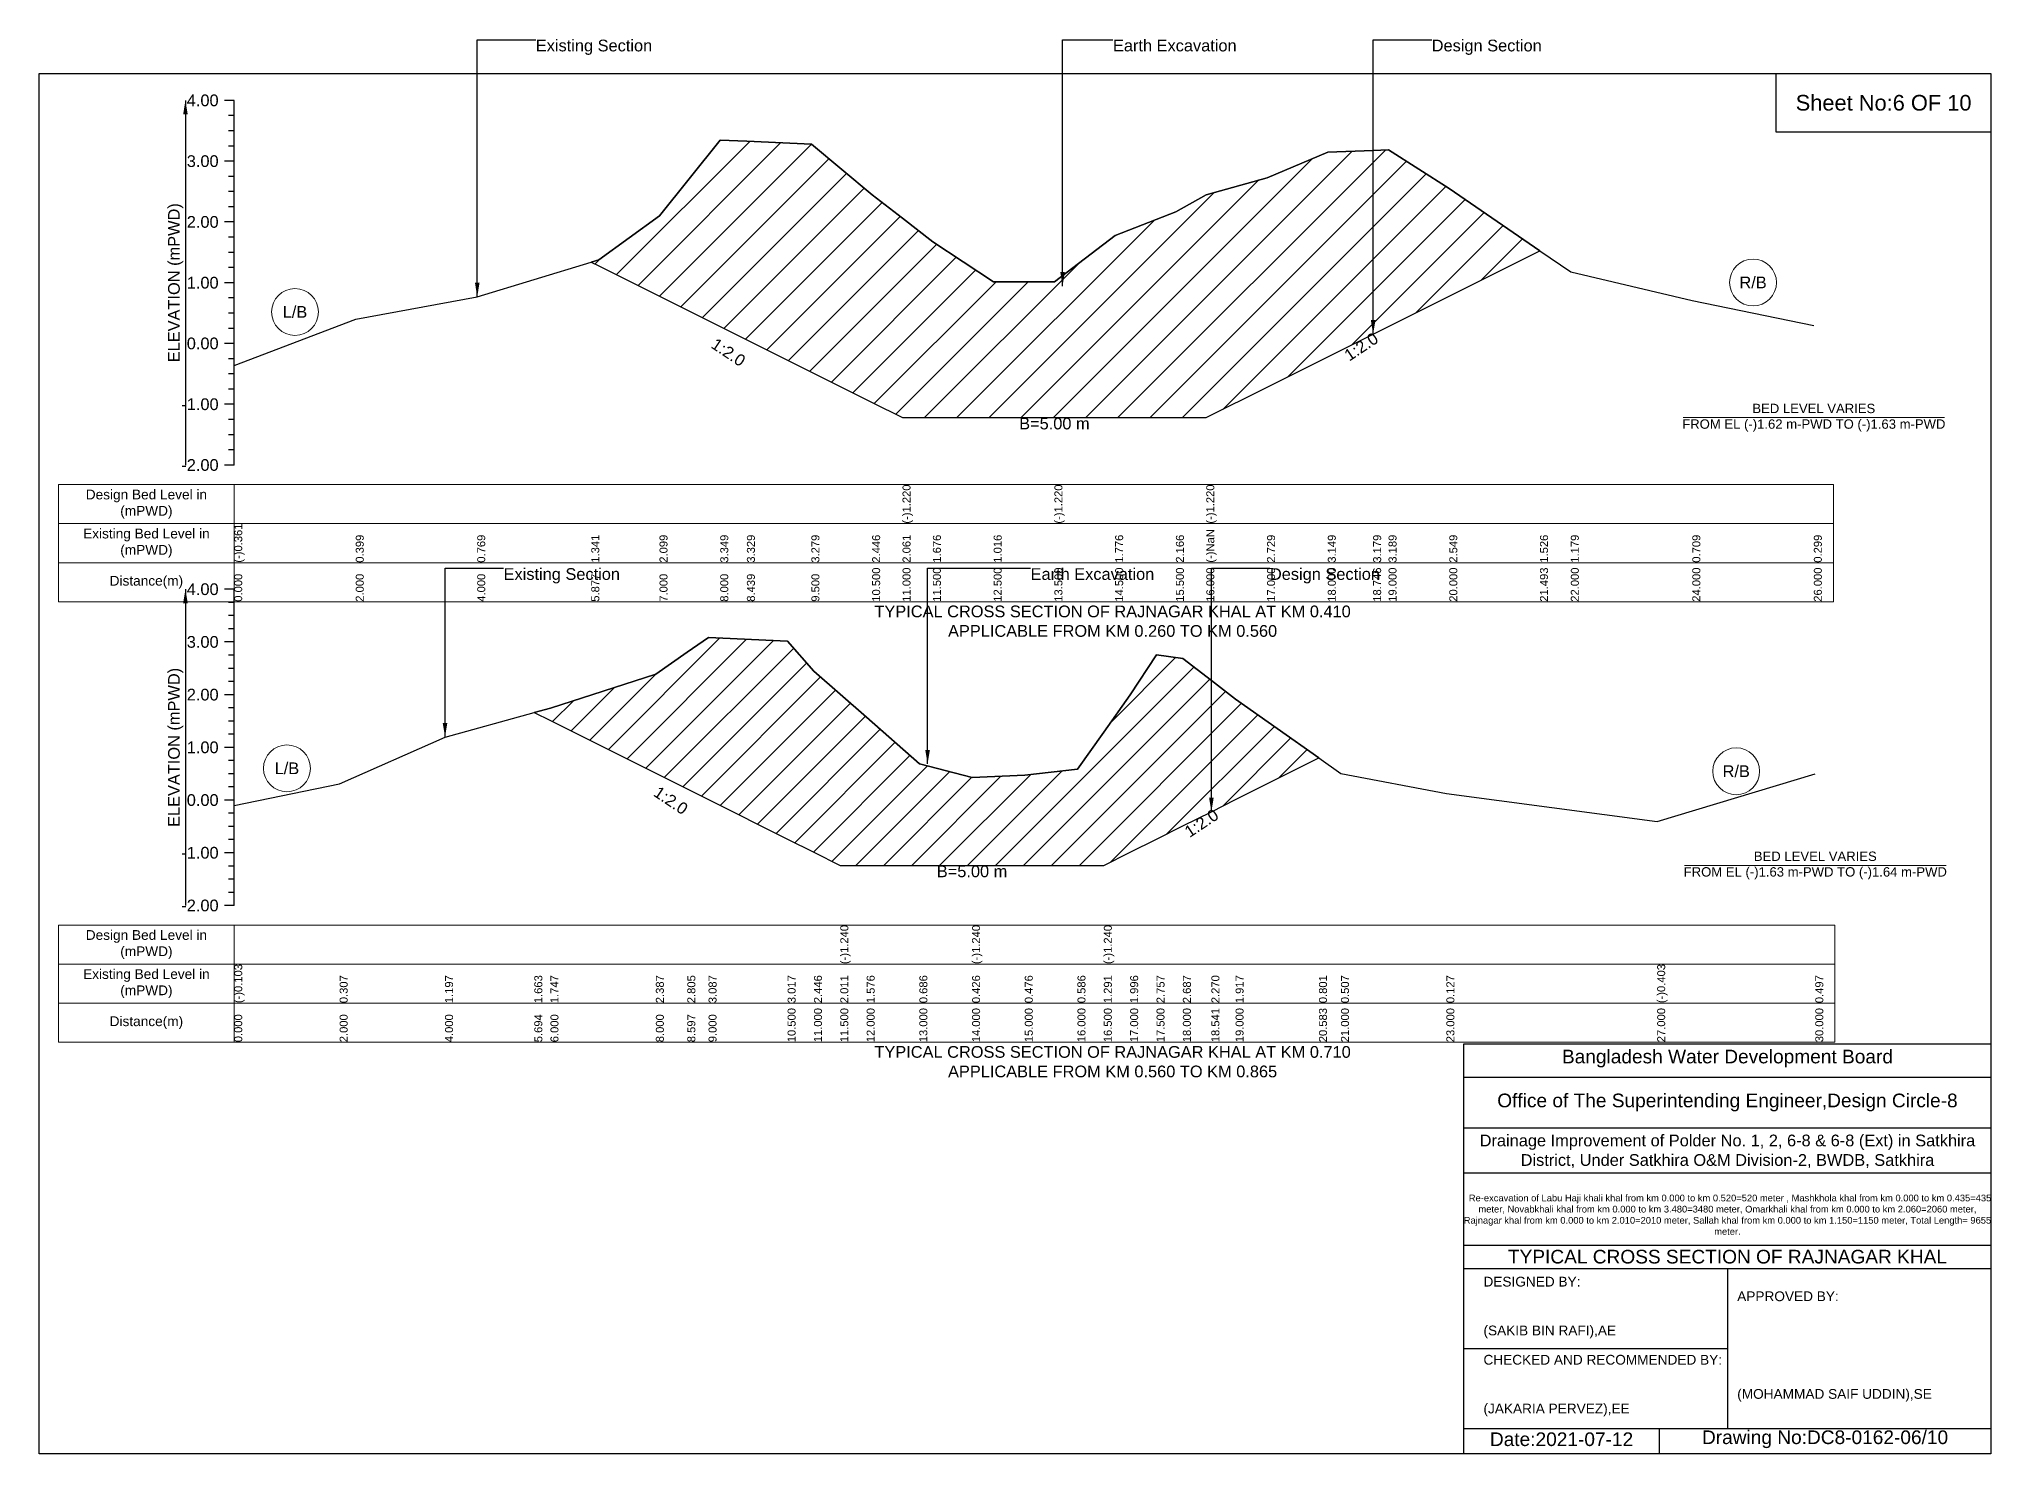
# Model space of a CAD drawing. Header units: inches. Extents: x 91000 to 648000, y -5656 to 141.
# Drawn here: x 520000 to 528000, y -5656 to 141 of the extents above; entities that cross this region are included whole.
import ezdxf

# ---------------------------------------------------------------- set-up
doc = ezdxf.new("R2010")
doc.units = ezdxf.units.IN
doc.header["$LTSCALE"] = 7
doc.header["$MEASUREMENT"] = 0
for name, color, linetype, lineweight in [('Cross section Data Border', 7, 'Continuous', 9), ('Cross Section Labels', 7, 'Continuous', 9), ('Existing_Bed_Level for Xsection', 7, 'Continuous', 25)]:
    doc.layers.add(name, color=color, linetype=linetype, lineweight=lineweight)
doc.styles.get("Standard").update_dxf_attribs({"font": 'arial.ttf'})
doc.dimstyles.get("Standard").update_dxf_attribs({"dimtxt": 0.18, "dimasz": 0.18, "dimexe": 0.18, "dimexo": 0.0625, "dimgap": 0.09, "dimtad": 0, "dimtih": 1, "dimtoh": 1, "dimdec": 4, "dimzin": 0, "dimdsep": 46, "dimtxsty": 'Standard', "dimcen": 0.09, "dimadec": 0, "dimazin": 0, "dimtfac": 1, "dimtdec": 4, "dimtofl": 0, "dimtmove": 0, "dimatfit": 3, "dimfxl": 1, "dimtolj": 1, "dimtzin": 0, "dimarcsym": 0})

msp = doc.modelspace()

# ---------------------------------------------------------------- hatches: boundary and pattern name
at = {"layer": 'Existing_Bed_Level for Xsection'}
h = msp.add_hatch(dxfattribs=at)
h.set_pattern_fill('ANSI31', color=256, scale=747, style=0)
h.paths.add_polyline_path([(522263.4, -772.1), (522294, -787.4), (522543, -911.9), (522792, -1036.4), (522901.2, -1091), (523165.5, -1223.1), (523414.5, -1347.6), (523539, -1409.9), (523663.5, -1409.9), (523912.5, -1409.9), (524161.5, -1409.9), (524410.5, -1409.9), (524659.5, -1409.9), (524784, -1409.9), (525033, -1285.4), (525282, -1160.9), (525467.9, -1068), (525531, -1036.4), (525780, -911.9), (526151.7, -726), (525780, -471.4), (525531, -312.1), (525467.9, -314.6), (525282, -322), (525033, -426.6), (524784, -497.1), (524659.5, -566.8), (524410.5, -663.9), (524161.5, -853.1), (523912.5, -853.1), (523663.5, -688.8), (523539, -592.9), (523414.5, -497.1), (523165.5, -289.6), (522901.2, -277.3), (522792, -272.2), (522543, -583.5), (522294, -762.7)])
h = msp.add_hatch(dxfattribs=at)
h.set_pattern_fill('ANSI31', color=256, scale=648, style=0)
h.paths.add_polyline_path([(522029.9, -2617.8), (522096, -2650.8), (522528, -2866.8), (522657, -2931.3), (522744, -2974.8), (523068, -3136.8), (523176, -3190.8), (523284, -3244.8), (523392, -3244.8), (523608, -3244.8), (523824, -3244.8), (524040, -3244.8), (524256, -3244.8), (524364, -3244.8), (524472, -3190.8), (524580, -3136.8), (524688, -3082.8), (524804.9, -3024.3), (524904, -2974.8), (525245.8, -2803.9), (524904, -2562.9), (524804.9, -2486.6), (524688, -2396.6), (524580, -2381.4), (524472, -2545.8), (524364, -2698.1), (524256, -2850.4), (524040, -2874.1), (523824, -2884.9), (523608, -2828.8), (523392, -2636.5), (523284, -2542.6), (523176, -2448.6), (523068, -2325.3), (522744, -2310.2), (522657, -2371.1), (522528, -2461.4), (522096, -2599.6)])

# ---------------------------------------------------------------- linework, layer by layer
for points in [[(520000, 0), (528000, 0), (528000, -5656), (520000, -5656)], [(527120, 0), (528000, 0), (528000, -240), (527120, -240)]]:
    msp.add_lwpolyline(points, close=True)
for points in [[(525840, -5656), (525840, -3976), (528000, -3976)], [(525840, -4112), (528000, -4112)], [(525840, -4320), (528000, -4320)], [(525840, -4504), (528000, -4504)], [(525840, -4800), (528000, -4800)], [(525840, -4896), (528000, -4896)], [(526920, -4896), (526920, -5552)], [(525840, -5224), (526920, -5224)], [(525840, -5552), (528000, -5552)], [(526640, -5552), (526640, -5656)]]:
    msp.add_lwpolyline(points)
at = {"layer": 'Cross section Data Border'}
for points in [[(520080, -1684.1), (527354, -1684.1), (527354, -2164.1), (520080, -2164.1)], [(520080, -3489), (527360, -3489), (527360, -3969), (520080, -3969)]]:
    msp.add_lwpolyline(points, close=True, dxfattribs=at)
for points in [[(520800, -1684.1), (520800, -2164.1)], [(520080, -1844.1), (527354, -1844.1)], [(520080, -2004.1), (527354, -2004.1)], [(520800, -3489), (520800, -3969)], [(520080, -3649), (527360, -3649)], [(520080, -3809), (527360, -3809)]]:
    msp.add_lwpolyline(points, dxfattribs=at)
at = {"layer": 'Cross Section Labels'}
for points in [[(526738.2, -1409.9), (527809.8, -1409.9)], [(526744.2, -3244.8), (527815.8, -3244.8)]]:
    msp.add_lwpolyline(points, dxfattribs=at)
for centre in [(527025, -856.1), (521049, -976.9), (521016, -2846.9), (526956, -2858.8)]:
    msp.add_circle(centre, 96, dxfattribs=at)
at = {"layer": 'Existing_Bed_Level for Xsection'}
for points in [[(520800, -110.1), (520760, -110.1)], [(520800, -1604.1), (520800, -1355.1), (520800, -1106.1), (520800, -857.1), (520800, -608.1), (520800, -359.1), (520800, -110.1)], [(520800, -172.4), (520776, -172.4)], [(520800, -234.6), (520776, -234.6)], [(520800, -296.9), (520776, -296.9)], [(520800, -1196), (521298, -1006.8), (521796, -914.6), (522263.4, -772.1), (522294, -762.7), (522543, -583.5), (522792, -272.2), (522901.2, -277.3), (523165.5, -289.6), (523414.5, -497.1), (523539, -592.9), (523539, -592.9), (523663.5, -688.8), (523912.5, -853.1), (524161.5, -853.1), (524161.5, -853.1), (524410.5, -663.9), (524659.5, -566.8), (524784, -497.1), (524784, -497.1), (525033, -426.6), (525282, -322), (525467.9, -314.6), (525531, -312.1), (525780, -471.4), (526151.7, -726), (526278, -812.5), (526776, -929.6), (527274, -1031.7)], [(520800, -359.1), (520760, -359.1)], [(520800, -421.4), (520776, -421.4)], [(520800, -483.6), (520776, -483.6)], [(520800, -545.9), (520776, -545.9)], [(520800, -608.1), (520760, -608.1)], [(520800, -670.4), (520776, -670.4)], [(520800, -732.6), (520776, -732.6)], [(520800, -794.9), (520776, -794.9)], [(520800, -857.1), (520760, -857.1)], [(520800, -919.4), (520776, -919.4)], [(520800, -981.6), (520776, -981.6)], [(520800, -1106.1), (520760, -1106.1)], [(520800, -1043.9), (520776, -1043.9)], [(520800, -1168.4), (520776, -1168.4)], [(520800, -1230.6), (520776, -1230.6)], [(520800, -1355.1), (520760, -1355.1)], [(520800, -1292.9), (520776, -1292.9)], [(520800, -1417.4), (520776, -1417.4)], [(520800, -1479.6), (520776, -1479.6)], [(520800, -1541.9), (520776, -1541.9)], [(520800, -1604.1), (520760, -1604.1)], [(520800, -2113), (520760, -2113)], [(520800, -3409), (520800, -3193), (520800, -2977), (520800, -2761), (520800, -2545), (520800, -2329), (520800, -2113)], [(520800, -2167), (520776, -2167)], [(520800, -2221), (520776, -2221)], [(520800, -2275), (520776, -2275)], [(520800, -2999.2), (521232, -2910.6), (521664, -2718.4), (522029.9, -2617.8), (522096, -2599.6), (522528, -2461.4), (522657, -2371.1), (522744, -2310.2), (523068, -2325.3), (523176, -2448.6), (523284, -2542.6), (523284, -2542.6), (523392, -2636.5), (523608, -2828.8), (523824, -2884.9), (523824, -2884.9), (524040, -2874.1), (524256, -2850.4), (524364, -2698.1), (524364, -2698.1), (524472, -2545.8), (524580, -2381.4), (524688, -2396.6), (524804.9, -2486.6), (524904, -2562.9), (525245.8, -2803.9), (525336, -2867.4), (525768, -2949.5), (526632, -3064), (527280, -2869.6)], [(520800, -2329), (520760, -2329)], [(520800, -2383), (520776, -2383)], [(520800, -2437), (520776, -2437)], [(520800, -2545), (520760, -2545)], [(520800, -2491), (520776, -2491)], [(520800, -2599), (520776, -2599)], [(520800, -2653), (520776, -2653)], [(520800, -2707), (520776, -2707)], [(520800, -2761), (520760, -2761)], [(520800, -2815), (520776, -2815)], [(520800, -2869), (520776, -2869)], [(520800, -2923), (520776, -2923)], [(520800, -2977), (520760, -2977)], [(520800, -3031), (520776, -3031)], [(520800, -3085), (520776, -3085)], [(520800, -3193), (520760, -3193)], [(520800, -3139), (520776, -3139)], [(520800, -3247), (520776, -3247)], [(520800, -3301), (520776, -3301)], [(520800, -3355), (520776, -3355)], [(520800, -3409), (520760, -3409)]]:
    msp.add_lwpolyline(points, dxfattribs=at)
for points in [[(522263.4, -772.1), (522263.4, -772.1), (522294, -787.4), (522543, -911.9), (522792, -1036.4), (522901.2, -1091), (523165.5, -1223.1), (523414.5, -1347.6), (523539, -1409.9), (523539, -1409.9), (523663.5, -1409.9), (523912.5, -1409.9), (524161.5, -1409.9), (524161.5, -1409.9), (524410.5, -1409.9), (524659.5, -1409.9), (524784, -1409.9), (524784, -1409.9), (525033, -1285.4), (525282, -1160.9), (525467.9, -1068), (525531, -1036.4), (525780, -911.9), (526151.7, -726), (526151.7, -726), (526151.7, -726), (525780, -471.4), (525531, -312.1), (525467.9, -314.6), (525282, -322), (525033, -426.6), (524784, -497.1), (524784, -497.1), (524659.5, -566.8), (524410.5, -663.9), (524161.5, -853.1), (524161.5, -853.1), (523912.5, -853.1), (523663.5, -688.8), (523539, -592.9), (523539, -592.9), (523414.5, -497.1), (523165.5, -289.6), (522901.2, -277.3), (522792, -272.2), (522543, -583.5), (522294, -762.7), (522263.4, -772.1)], [(522029.9, -2617.8), (522096, -2650.8), (522528, -2866.8), (522657, -2931.3), (522744, -2974.8), (523068, -3136.8), (523176, -3190.8), (523284, -3244.8), (523284, -3244.8), (523392, -3244.8), (523608, -3244.8), (523824, -3244.8), (523824, -3244.8), (524040, -3244.8), (524256, -3244.8), (524364, -3244.8), (524364, -3244.8), (524472, -3190.8), (524580, -3136.8), (524688, -3082.8), (524804.9, -3024.3), (524904, -2974.8), (525245.8, -2803.9), (525245.8, -2803.9), (525245.8, -2803.9), (524904, -2562.9), (524804.9, -2486.6), (524688, -2396.6), (524580, -2381.4), (524472, -2545.8), (524364, -2698.1), (524364, -2698.1), (524256, -2850.4), (524040, -2874.1), (523824, -2884.9), (523824, -2884.9), (523608, -2828.8), (523392, -2636.5), (523284, -2542.6), (523284, -2542.6), (523176, -2448.6), (523068, -2325.3), (522744, -2310.2), (522657, -2371.1), (522528, -2461.4), (522096, -2599.6)]]:
    msp.add_lwpolyline(points, close=True, dxfattribs=at)

# ---------------------------------------------------------------- texts
at = {"attachment_point": 5}
for s, insert, char_height in [('Sheet No:6 OF 10', (527560, -120), 64), ('Bangladesh Water Development Board', (526920, -4036), 56), ('Office of The Superintending Engineer,Design Circle-8', (526920, -4216), 56)]:
    msp.add_mtext(s, dxfattribs=dict(at, insert=insert, char_height=char_height))
for s, insert, char_height, width, attachment_point in [('Drainage Improvement of Polder No. 1, 2, 6-8 & 6-8 (Ext) in Satkhira District, Under Satkhira O&M Division-2, BWDB, Satkhira', (526920, -4416), 48, 2240, 5), ('  Re-excavation of Labu Haji khali khal from km 0.000 to km 0.520=520 meter , Mashkhola khal from km 0.000 to km 0.435=435 meter, Novabkhali khal from km 0.000 to km 3.480=3480 meter, Omarkhali khal from km 0.000 to km 2.060=2060 meter, Rajnagar khal from km 0.000 to km 2.010=2010 meter, Sallah khal from km 0.000 to km 1.150=1150 meter, Total Length= 9655 meter. ', (526920, -4676), 27.4148, 2160, 5), ('TYPICAL CROSS SECTION OF RAJNAGAR KHAL', (526920, -4848), 56, 2240, 5), ('DESIGNED BY:^J^J^J(SAKIB BIN RAFI),AE', (525920, -5056), 40, 1120, 4), ('APPROVED BY:^J^J^J^J^J^J(MOHAMMAD SAIF UDDIN),SE', (526960, -5216), 40, 1120, 4), ('CHECKED AND RECOMMENDED BY:^J^J^J(JAKARIA PERVEZ),EE', (525920, -5376), 40, 1120, 4), ('Date:2021-07-12', (526240, -5596), 56, 1120, 5), ('Drawing No:DC8-0162-06/10', (527320, -5596), 56, 1760, 5)]:
    msp.add_mtext(s, dxfattribs=dict(insert=insert, char_height=char_height, width=width, attachment_point=attachment_point))
at = {"layer": 'Cross section Data Border', "char_height": 40, "width": 640, "attachment_point": 5}
for s, insert in [('Design Bed Level in (mPWD)', (520440, -1764.1)), ('Existing Bed Level in (mPWD)', (520440, -1924.1)), ('Distance(m)', (520440, -2084.1)), ('Design Bed Level in (mPWD)', (520440, -3569)), ('Existing Bed Level in (mPWD)', (520440, -3729)), ('Distance(m)', (520440, -3889))]:
    msp.add_mtext(s, dxfattribs=dict(at, insert=insert))
at = {"layer": 'Cross Section Labels'}
for s, insert, char_height, attachment_point in [('Existing Section', (522036, 138.9), 48, 1), ('Earth Excavation', (524401.5, 138.9), 48, 1), ('Design Section', (525707.9, 138.9), 48, 1), ('R/B', (527025, -856.1), 48, 5), ('L/B', (521049, -976.9), 48, 5), ('BED LEVEL VARIES ^JFROM EL (-)1.62 m-PWD TO (-)1.63 m-PWD', (527274, -1409.9), 38.4, 5), ('B=5.00 m', (524161.5, -1409.9), 48, 2), ('Existing Section', (521904, -2026.6), 48, 1), ('Earth Excavation', (524064, -2026.6), 48, 1), ('Design Section', (525044.9, -2026.6), 48, 1), ('TYPICAL CROSS SECTION OF RAJNAGAR KHAL AT KM 0.410^JAPPLICABLE FROM KM 0.260 TO KM 0.560', (524400, -2244.1), 48, 5), ('L/B', (521016, -2846.9), 48, 5), ('R/B', (526956, -2858.8), 48, 5), ('BED LEVEL VARIES ^JFROM EL (-)1.63 m-PWD TO (-)1.64 m-PWD', (527280, -3244.8), 38.4, 5), ('B=5.00 m', (523824, -3244.8), 48, 2), ('TYPICAL CROSS SECTION OF RAJNAGAR KHAL AT KM 0.710^JAPPLICABLE FROM KM 0.560 TO KM 0.865', (524400, -4049), 48, 5)]:
    msp.add_mtext(s, dxfattribs=dict(at, insert=insert, char_height=char_height, attachment_point=attachment_point))
at = {"layer": 'Cross Section Labels', "char_height": 48, "attachment_point": 2}
for insert, rotation in [((522838.9, -1122.1), 326.30993), ((525405.6, -1099.1), 33.69007), ((522603, -2958.3), 326.30993), ((524750.9, -3051.3), 33.69007)]:
    msp.add_mtext('1:2.0', dxfattribs=dict(at, insert=insert, rotation=rotation))
at = {"layer": 'Existing_Bed_Level for Xsection', "char_height": 48, "attachment_point": 6}
for s, insert in [('4.00', (520736, -110.1)), ('3.00', (520736, -359.1)), ('2.00', (520736, -608.1)), ('1.00', (520736, -857.1)), ('0.00', (520736, -1106.1)), ('-1.00', (520736, -1355.1)), ('-2.00', (520736, -1604.1)), ('4.00', (520736, -2113)), ('3.00', (520736, -2329)), ('2.00', (520736, -2545)), ('1.00', (520736, -2761)), ('0.00', (520736, -2977)), ('-1.00', (520736, -3193)), ('-2.00', (520736, -3409))]:
    msp.add_mtext(s, dxfattribs=dict(at, insert=insert))
at = {"layer": 'Existing_Bed_Level for Xsection', "rotation": 90}
for s, insert, char_height, attachment_point in [('ELEVATION (mPWD)', (520560, -857.1), 48, 5), ('(-)1.220', (523539, -1844.1), 32.8, 1), ('(-)1.220', (524161.5, -1844.1), 32.8, 1), ('(-)1.220', (524784, -1844.1), 32.8, 1), ('(-)0.361', (520800, -2004.1), 32.8, 1), ('0.399', (521298, -2004.1), 32.8, 1), ('0.769', (521796, -2004.1), 32.8, 1), ('1.341', (522263.4, -2004.1), 32.8, 1), ('2.099', (522543, -2004.1), 32.8, 1), ('3.349', (522792, -2004.1), 32.8, 1), ('3.329', (522901.2, -2004.1), 32.8, 1), ('3.279', (523165.5, -2004.1), 32.8, 1), ('2.446', (523414.5, -2004.1), 32.8, 1), ('2.061', (523539, -2004.1), 32.8, 1), ('1.676', (523663.5, -2004.1), 32.8, 1), ('1.016', (523912.5, -2004.1), 32.8, 1), ('1.776', (524410.5, -2004.1), 32.8, 1), ('2.166', (524659.5, -2004.1), 32.8, 1), ('(-)NaN', (524784, -2004.1), 32.8, 1), ('2.729', (525033, -2004.1), 32.8, 1), ('3.149', (525282, -2004.1), 32.8, 1), ('3.179', (525467.9, -2004.1), 32.8, 1), ('3.189', (525531, -2004.1), 32.8, 1), ('2.549', (525780, -2004.1), 32.8, 1), ('1.526', (526151.7, -2004.1), 32.8, 1), ('1.179', (526278, -2004.1), 32.8, 1), ('0.709', (526776, -2004.1), 32.8, 1), ('0.299', (527274, -2004.1), 32.8, 1), ('0.000', (520800, -2164.1), 32.8, 1), ('2.000', (521298, -2164.1), 32.8, 1), ('4.000', (521796, -2164.1), 32.8, 1), ('5.877', (522263.4, -2164.1), 32.8, 1), ('7.000', (522543, -2164.1), 32.8, 1), ('8.000', (522792, -2164.1), 32.8, 1), ('8.439', (522901.2, -2164.1), 32.8, 1), ('9.500', (523165.5, -2164.1), 32.8, 1), ('10.500', (523414.5, -2164.1), 32.8, 1), ('11.000', (523539, -2164.1), 32.8, 1), ('11.500', (523663.5, -2164.1), 32.8, 1), ('12.500', (523912.5, -2164.1), 32.8, 1), ('13.500', (524161.5, -2164.1), 32.8, 1), ('14.500', (524410.5, -2164.1), 32.8, 1), ('15.500', (524659.5, -2164.1), 32.8, 1), ('16.000', (524784, -2164.1), 32.8, 1), ('17.000', (525033, -2164.1), 32.8, 1), ('18.000', (525282, -2164.1), 32.8, 1), ('18.746', (525467.9, -2164.1), 32.8, 1), ('19.000', (525531, -2164.1), 32.8, 1), ('20.000', (525780, -2164.1), 32.8, 1), ('21.493', (526151.7, -2164.1), 32.8, 1), ('22.000', (526278, -2164.1), 32.8, 1), ('24.000', (526776, -2164.1), 32.8, 1), ('26.000', (527274, -2164.1), 32.8, 1), ('ELEVATION (mPWD)', (520560, -2761), 48, 5), ('(-)1.240', (523284, -3649), 32.8, 1), ('(-)1.240', (523824, -3649), 32.8, 1), ('(-)1.240', (524364, -3649), 32.8, 1), ('(-)0.103', (520800, -3809), 32.8, 1), ('(-)0.403', (526632, -3809), 32.8, 1), ('0.307', (521232, -3809), 32.8, 1), ('1.197', (521664, -3809), 32.8, 1), ('1.663', (522029.9, -3809), 32.8, 1), ('1.747', (522096, -3809), 32.8, 1), ('2.387', (522528, -3809), 32.8, 1), ('2.805', (522657, -3809), 32.8, 1), ('3.087', (522744, -3809), 32.8, 1), ('3.017', (523068, -3809), 32.8, 1), ('2.446', (523176, -3809), 32.8, 1), ('2.011', (523284, -3809), 32.8, 1), ('1.576', (523392, -3809), 32.8, 1), ('0.686', (523608, -3809), 32.8, 1), ('0.426', (523824, -3809), 32.8, 1), ('0.476', (524040, -3809), 32.8, 1), ('0.586', (524256, -3809), 32.8, 1), ('1.291', (524364, -3809), 32.8, 1), ('1.996', (524472, -3809), 32.8, 1), ('2.757', (524580, -3809), 32.8, 1), ('2.687', (524688, -3809), 32.8, 1), ('2.270', (524804.9, -3809), 32.8, 1), ('1.917', (524904, -3809), 32.8, 1), ('0.801', (525245.8, -3809), 32.8, 1), ('0.507', (525336, -3809), 32.8, 1), ('0.127', (525768, -3809), 32.8, 1), ('0.497', (527280, -3809), 32.8, 1), ('10.500', (523068, -3969), 32.8, 1), ('11.000', (523176, -3969), 32.8, 1), ('11.500', (523284, -3969), 32.8, 1), ('12.000', (523392, -3969), 32.8, 1), ('13.000', (523608, -3969), 32.8, 1), ('14.000', (523824, -3969), 32.8, 1), ('15.000', (524040, -3969), 32.8, 1), ('16.000', (524256, -3969), 32.8, 1), ('16.500', (524364, -3969), 32.8, 1), ('17.000', (524472, -3969), 32.8, 1), ('17.500', (524580, -3969), 32.8, 1), ('18.000', (524688, -3969), 32.8, 1), ('18.541', (524804.9, -3969), 32.8, 1), ('19.000', (524904, -3969), 32.8, 1), ('20.583', (525245.8, -3969), 32.8, 1), ('21.000', (525336, -3969), 32.8, 1), ('23.000', (525768, -3969), 32.8, 1), ('27.000', (526632, -3969), 32.8, 1), ('30.000', (527280, -3969), 32.8, 1), ('0.000', (520800, -3969), 32.8, 1), ('2.000', (521232, -3969), 32.8, 1), ('4.000', (521664, -3969), 32.8, 1), ('5.694', (522029.9, -3969), 32.8, 1), ('6.000', (522096, -3969), 32.8, 1), ('8.000', (522528, -3969), 32.8, 1), ('8.597', (522657, -3969), 32.8, 1), ('9.000', (522744, -3969), 32.8, 1)]:
    msp.add_mtext(s, dxfattribs=dict(at, insert=insert, char_height=char_height, attachment_point=attachment_point))

# ---------------------------------------------------------------- leaders
at = {"layer": 'Cross Section Labels', "annotation_type": 0, "has_hookline": 1, "hookline_direction": 0}
for points, text_width in [([(521796, -914.6), (521796, 138.9), (522035.9, 138.9)], 467.2), ([(524195, -870.7), (524195, 138.9), (524401.4, 138.9)], 497), ([(525467.9, -1068), (525467.9, 138.9), (525707.8, 138.9)], 441.2), ([(521664, -2718.4), (521664, -2026.6), (521903.9, -2026.6)], 467.2), ([(523641.7, -2828.6), (523641.7, -2026.6), (524063.9, -2026.6)], 497), ([(524804.9, -3024.3), (524804.9, -2026.6), (525044.8, -2026.6)], 441.2)]:
    msp.add_leader(points, dimstyle='Standard', override={"dimasz": 57.6}, dxfattribs=dict(at, text_width=text_width))
at = {"layer": 'Existing_Bed_Level for Xsection'}
for points in [[(520600, -110.1), (520600, -1604.1)], [(520600, -2113), (520600, -3409)]]:
    msp.add_leader(points, dimstyle='Standard', override={"dimasz": 57.6}, dxfattribs=at)

doc.saveas('drawing.dxf')
